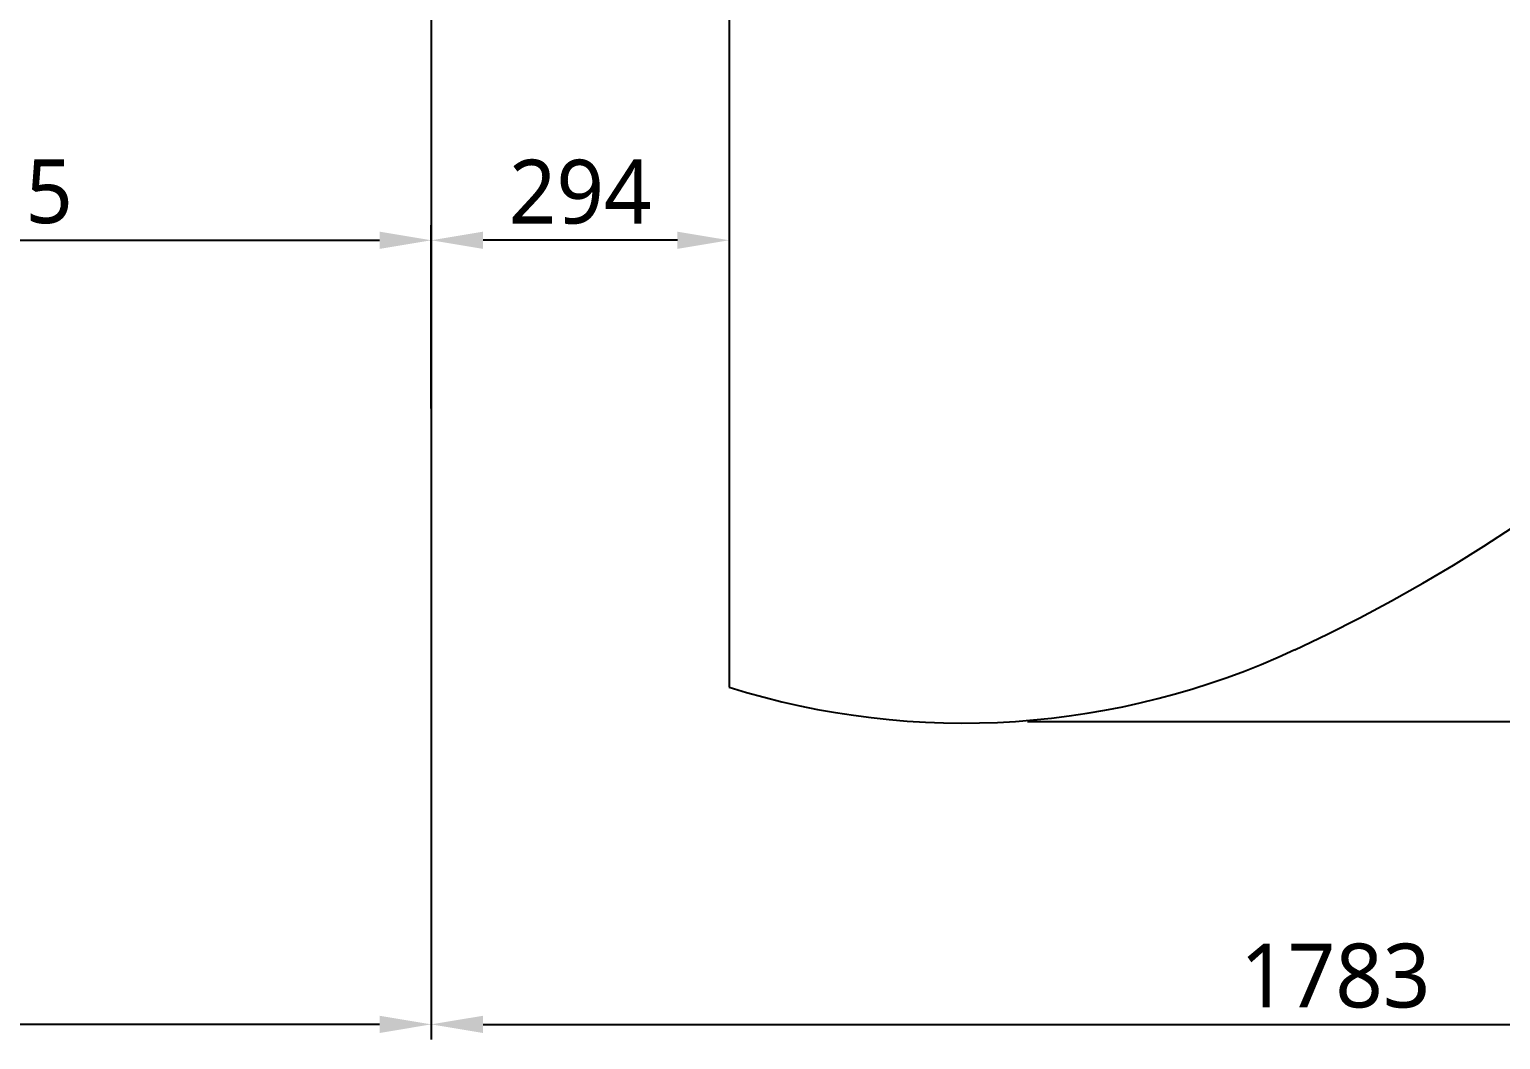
# Model space of a CAD drawing. Header units: millimetres. Extents: x 7426 to 8737, y 124 to 421.
# Drawn here: x 8481.41 to 8529.77, y 277.3 to 310.51 of the extents above; entities that cross this region are included whole.
import ezdxf

# ---------------------------------------------------------------- set-up
doc = ezdxf.new("R2010")
doc.units = ezdxf.units.MM
doc.layers.add('外形图', color=7, linetype='Continuous')
doc.layers.add('尺寸标注', color=7, linetype='Continuous')
doc.styles.add('微软雅黑', font='msyh.ttc')
doc.dimstyles.new('尺寸标注_1_30比例', dxfattribs={"dimtxt": 2.1, "dimasz": 1.7, "dimexe": 0.5, "dimexo": 0.4, "dimgap": 0.5, "dimtad": 1, "dimdec": 1, "dimlfac": 30, "dimdsep": 46, "dimtxsty": '微软雅黑', "dimcen": 0.09, "dimadec": 0, "dimazin": 0, "dimtp": 0.01, "dimtm": 0.01, "dimtfac": 1, "dimtdec": 1, "dimtofl": 0, "dimtmove": 0, "dimatfit": 3, "dimfxl": 1, "dimtolj": 1, "dimarcsym": 0})

# ---------------------------------------------------------------- blocks, each defined once
blk = doc.blocks.new('*D1308')
at = {"layer": 'Defpoints', "color": 0}
for p in [(8500.291, 322.179), (8513.827, 287.766), (8566.994, 287.766)]:
    blk.add_point(p, dxfattribs=at)
at = {"layer": '尺寸标注', "color": 0, "lineweight": -2}
for p, q in [((8500.691, 322.179), (8567.494, 322.179)), ((8566.994, 320.479), (8566.994, 289.466)), ((8514.227, 287.766), (8567.494, 287.766))]:
    blk.add_line(p, q, dxfattribs=at)
at = {"layer": '尺寸标注', "color": 0}
for points in [[(8567.278, 320.479), (8566.711, 320.479), (8566.994, 322.179)], [(8566.711, 289.466), (8567.278, 289.466), (8566.994, 287.766)]]:
    blk.add_solid(points, dxfattribs=at)
at = {"layer": '尺寸标注', "color": 0, "insert": (8565.404, 304.972), "char_height": 2.1, "attachment_point": 5, "rotation": 90, "style": '微软雅黑'}
blk.add_mtext('\\A1;\\A1;1034', dxfattribs=at)
blk = doc.blocks.new('*D1309')
at = {"layer": 'Defpoints', "color": 0}
for p in [(8554.058, 338.846), (8494.624, 318.191), (8554.058, 277.805)]:
    blk.add_point(p, dxfattribs=at)
at = {"layer": '尺寸标注', "color": 0, "lineweight": -2}
for p, q in [((8554.058, 338.446), (8554.058, 277.305)), ((8494.624, 317.791), (8494.624, 277.305)), ((8496.324, 277.805), (8552.358, 277.805))]:
    blk.add_line(p, q, dxfattribs=at)
at = {"layer": '尺寸标注', "color": 0}
for points in [[(8496.324, 278.088), (8496.324, 277.521), (8494.624, 277.805)], [(8552.358, 277.521), (8552.358, 278.088), (8554.058, 277.805)]]:
    blk.add_solid(points, dxfattribs=at)
at = {"layer": '尺寸标注', "color": 0, "insert": (8524.341, 279.395), "char_height": 2.1, "attachment_point": 5, "style": '微软雅黑'}
blk.add_mtext('\\A1;\\A1;1783', dxfattribs=at)
blk = doc.blocks.new('*D1312')
at = {"layer": 'Defpoints', "color": 0}
for p in [(8446.95, 343.708), (8494.624, 305.454), (8446.95, 277.805)]:
    blk.add_point(p, dxfattribs=at)
at = {"layer": '尺寸标注', "color": 0, "lineweight": -2}
for p, q in [((8446.95, 343.308), (8446.95, 277.305)), ((8494.624, 305.054), (8494.624, 277.305)), ((8492.924, 277.805), (8448.65, 277.805))]:
    blk.add_line(p, q, dxfattribs=at)
at = {"layer": '尺寸标注', "color": 0}
for points in [[(8448.65, 278.088), (8448.65, 277.521), (8446.95, 277.805)], [(8492.924, 277.521), (8492.924, 278.088), (8494.624, 277.805)]]:
    blk.add_solid(points, dxfattribs=at)
at = {"layer": '尺寸标注', "color": 0, "insert": (8470.787, 279.395), "char_height": 2.1, "attachment_point": 5, "style": '微软雅黑'}
blk.add_mtext('\\A1;\\A1;1430', dxfattribs=at)
blk = doc.blocks.new('*D1313')
at = {"layer": 'Defpoints', "color": 0}
for p in [(8464.073, 319.434), (8494.624, 318.191), (8494.624, 303.581)]:
    blk.add_point(p, dxfattribs=at)
at = {"layer": '尺寸标注', "color": 0, "lineweight": -2}
for p, q in [((8464.073, 319.034), (8464.073, 303.081)), ((8494.624, 317.791), (8494.624, 303.081)), ((8465.773, 303.581), (8492.924, 303.581))]:
    blk.add_line(p, q, dxfattribs=at)
at = {"layer": '尺寸标注', "color": 0}
for points in [[(8465.773, 303.864), (8465.773, 303.297), (8464.073, 303.581)], [(8492.924, 303.297), (8492.924, 303.864), (8494.624, 303.581)]]:
    blk.add_solid(points, dxfattribs=at)
at = {"layer": '尺寸标注', "color": 0, "insert": (8479.349, 305.172), "char_height": 2.1, "attachment_point": 5, "style": '微软雅黑'}
blk.add_mtext('\\A1;\\A1;916.5', dxfattribs=at)
blk = doc.blocks.new('*D1314')
at = {"layer": 'Defpoints', "color": 0}
for p in [(8504.413, 310.45), (8494.624, 303.581), (8494.624, 297.648)]:
    blk.add_point(p, dxfattribs=at)
at = {"layer": '尺寸标注', "color": 0, "lineweight": -2}
for p, q in [((8504.413, 310.05), (8504.413, 303.081)), ((8494.624, 298.048), (8494.624, 304.081)), ((8502.713, 303.581), (8496.324, 303.581))]:
    blk.add_line(p, q, dxfattribs=at)
at = {"layer": '尺寸标注', "color": 0}
for points in [[(8496.324, 303.864), (8496.324, 303.297), (8494.624, 303.581)], [(8502.713, 303.297), (8502.713, 303.864), (8504.413, 303.581)]]:
    blk.add_solid(points, dxfattribs=at)
at = {"layer": '尺寸标注', "color": 0, "insert": (8499.519, 305.166), "char_height": 2.1, "attachment_point": 5, "style": '微软雅黑'}
blk.add_mtext('\\A1;\\A1;294', dxfattribs=at)

msp = doc.modelspace()

# ---------------------------------------------------------------- linework, layer by layer
at = {"layer": '外形图', "color": 0}
msp.add_line((8504.4134, 327.7469), (8504.4134, 288.8904), dxfattribs=at)
for centre, radius, start, end in [((8500.291, 338.8456), 53.7667, 295, 170), ((8512.1243, 313.4689), 25.7597, 252.58214, 295)]:
    msp.add_arc(centre, radius, start, end, dxfattribs=at)

# ---------------------------------------------------------------- dimensions: what is measured, and where the dimension line sits
at = {"layer": '尺寸标注'}
for base, p1, p2, text, picture, middle in [((8446.9497, 277.8046), (8494.6243, 305.4536), (8446.9497, 343.7077), '\\A1;1430', '*D1312', (8470.787, 279.3953)), ((8554.0577, 277.8046), (8494.6243, 318.1913), (8554.0577, 338.8456), '\\A1;1783', '*D1309', (8524.341, 279.3953)), ((8494.6243, 303.5807), (8464.0729, 319.434), (8494.6243, 318.1913), '\\A1;916.5', '*D1313', (8479.3486, 305.172))]:
    dim = msp.add_linear_dim(base=base, p1=p1, p2=p2, text=text, dimstyle='尺寸标注_1_30比例', dxfattribs=at)
    dim.commit()
    dim.dimension.update_dxf_attribs({"geometry": picture, "text_midpoint": middle})
dim = msp.add_linear_dim(base=(8566.9943, 287.7656), p1=(8500.291, 322.1789), p2=(8513.8275, 287.7656), angle=90, text='\\A1;1034', dimstyle='尺寸标注_1_30比例', dxfattribs=at)
dim.commit()
dim.dimension.update_dxf_attribs({"geometry": '*D1308', "text_midpoint": (8565.4036, 304.9723)})
dim = msp.add_linear_dim(base=(8494.6243, 303.5807), p1=(8504.4134, 310.4499), p2=(8494.6243, 297.648), text='\\A1;294', dimstyle='尺寸标注_1_30比例', dxfattribs=at)
dim.commit()
dim.dimension.update_dxf_attribs({"geometry": '*D1314', "text_midpoint": (8499.5189, 303.5807), "dimtype": 160})

doc.saveas('drawing.dxf')
